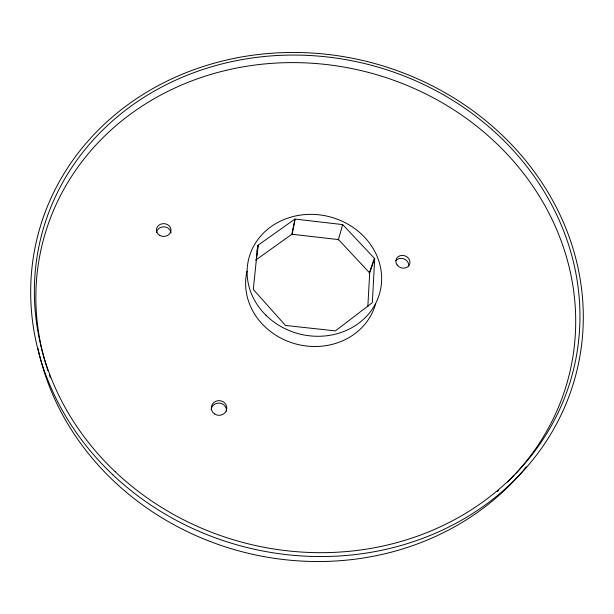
<?xml version="1.0" encoding="UTF-8"?>
<svg xmlns="http://www.w3.org/2000/svg" width="614" height="614" viewBox="0 0 614 614"><rect width="100%" height="100%" fill="white"/><g stroke="black" fill="none" stroke-linecap="round" stroke-linejoin="round"><path stroke-width="0.92" d="M374.693 258.632L372.337 302.633L335.451 330.9L285.472 325.443L253.29 289.409L257.849 245.347L294.92 219.075L342.689 224.594L374.693 258.632L369.697 272.954L367.824 306.724M256.376 255.485L256.644 253.643M256.913 251.801L257.849 245.347M256.176 260.328L258.333 245.592M255.708 260.09L291.896 234.249L294.92 219.075M292.057 234.694L295.081 219.536M338.291 239.99L342.689 224.594M369.206 273.077L374.195 258.755M291.896 234.249L338.521 239.59L369.697 272.954M526.267 466.84A273.476 247.227 14.2 0 1 247.196 553.037A273.476 247.227 14.2 0 1 37.984 348.422M46.741 367.103A271.442 245.063 14.2 0 1 358.614 70.011A271.442 245.063 14.2 0 1 515.821 473.455M513.941 475.466A271.442 245.063 14.2 0 1 507.486 482.059M498.652 490.31A271.442 245.063 14.2 0 1 497.256 491.545M50.356 377.664A271.442 245.063 14.2 0 1 49.404 375.031M47.884 370.633A271.442 245.063 14.2 0 1 47.017 367.986M375.707 303.423A66.343 59.604 14.2 0 1 297.107 344.3A66.343 59.604 14.2 0 1 247.005 271.173M395.869 260.758A7.138 6.27 21.1 0 1 404.135 258.978A7.138 6.27 21.1 0 1 408.701 266.039M211.132 409.569A7.713 7.307 1.8 0 1 219.612 403.122A7.713 7.307 1.8 0 1 226.466 411.157M156.524 232.368A7.268 6.386 0.6 0 1 164.076 226.827A7.268 6.386 0.6 0 1 170.991 233.005M112.838 474.806A277.889 250.297 14.2 0 0 574.328 380.281A277.889 250.297 14.2 0 0 233.819 58.445A277.889 250.297 14.2 0 0 112.838 474.806M115.217 471.729A274.366 247.089 14.2 0 0 571.005 378.991A274.366 247.089 14.2 0 0 235.254 60.886A274.366 247.089 14.2 0 0 115.217 471.729M397.151 265.033A7.176 6.293 21.1 0 0 409.331 264.949A7.176 6.293 21.1 0 0 402.224 255.37A7.176 6.293 21.1 0 0 397.151 265.033M159.763 235.415A7.307 6.409 0.7 0 0 170.991 230.334A7.307 6.409 0.7 0 0 160.323 224.325A7.307 6.409 0.7 0 0 159.763 235.415M214.516 413.913A7.752 7.345 1.9 0 0 226.781 408.763A7.752 7.345 1.9 0 0 215.898 401.264A7.752 7.345 1.9 0 0 214.516 413.913M265.923 315.212A67.686 60.51 14.2 0 0 379.022 295.311A67.686 60.51 14.2 0 0 298.197 215.453A67.686 60.51 14.2 0 0 265.923 315.212"/></g></svg>
